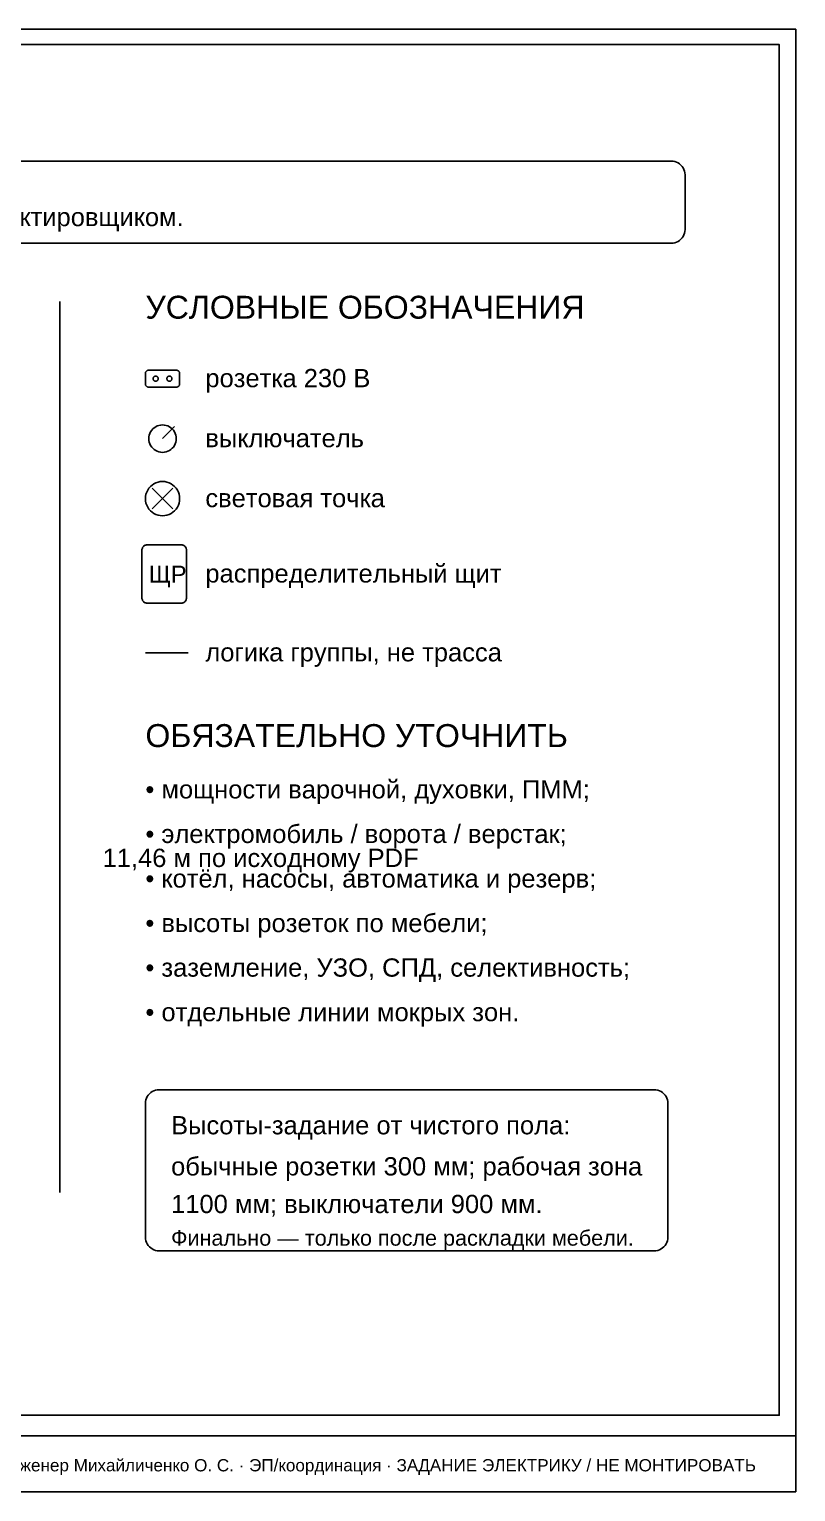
# Paper-space layout 'EOM-02' of a CAD drawing. Header units: millimetres. Extents: x 5 to 415, y 5 to 292.
# Drawn here: x 264.5 to 415, y 5 to 292 of the extents above; entities that cross this region are included whole.
import ezdxf

# ---------------------------------------------------------------- set-up
doc = ezdxf.new("R2010")
doc.units = ezdxf.units.MM
for name, color, linetype in [('A-DIMS', 1, 'Continuous'), ('A-FRAME', 7, 'Continuous'), ('A-NOTES', 30, 'Continuous'), ('A-OBJECT', 8, 'Continuous'), ('A-TEXT', 7, 'Continuous'), ('A-WALL', 7, 'Continuous')]:
    doc.layers.add(name, color=color, linetype=linetype)
doc.styles.add('ARIAL', font='arial.ttf')

psp = doc.layouts.new('EOM-02')

# ---------------------------------------------------------------- linework, layer by layer
at = {"layer": 'A-DIMS'}
psp.add_lwpolyline([(270.52, 238.56), (270.52, 63.71)], dxfattribs=at)
at = {"layer": 'A-FRAME'}
psp.add_line((5, 16), (415, 16), dxfattribs=at)
psp.add_lwpolyline([(5, 5), (415, 5), (415, 292), (5, 292)], close=True, dxfattribs=at)
at = {"layer": 'A-NOTES'}
psp.add_lwpolyline([(29.43, 266.13), (390.57, 266.13), (390.92, 266.11), (391.26, 266.04), (391.6, 265.93), (391.91, 265.77), (392.2, 265.58), (392.47, 265.35), (392.7, 265.08), (392.9, 264.79), (393.05, 264.47), (393.16, 264.14), (393.23, 263.8), (393.26, 263.44), (393.26, 252.69), (393.23, 252.33), (393.16, 251.99), (393.05, 251.66), (392.9, 251.34), (392.7, 251.05), (392.47, 250.78), (392.2, 250.55), (391.91, 250.36), (391.6, 250.2), (391.26, 250.09), (390.92, 250.02), (390.57, 250), (29.43, 250)], dxfattribs=at)
psp.add_lwpolyline([(290.03, 83.89), (387.2, 83.89), (387.55, 83.86), (387.9, 83.8), (388.23, 83.68), (388.55, 83.53), (388.84, 83.33), (389.11, 83.1), (389.34, 82.84), (389.53, 82.54), (389.69, 82.23), (389.8, 81.89), (389.87, 81.55), (389.89, 81.2), (389.89, 54.97), (389.87, 54.62), (389.8, 54.27), (389.69, 53.94), (389.53, 53.62), (389.34, 53.33), (389.11, 53.07), (388.84, 52.84), (388.55, 52.64), (388.23, 52.48), (387.9, 52.37), (387.55, 52.3), (387.2, 52.28), (290.03, 52.28), (289.68, 52.3), (289.33, 52.37), (289, 52.48), (288.68, 52.64), (288.39, 52.84), (288.13, 53.07), (287.89, 53.33), (287.7, 53.62), (287.54, 53.94), (287.43, 54.27), (287.36, 54.62), (287.34, 54.97), (287.34, 81.2), (287.36, 81.55), (287.43, 81.89), (287.54, 82.23), (287.7, 82.54), (287.89, 82.84), (288.13, 83.1), (288.39, 83.33), (288.68, 83.53), (289, 83.68), (289.33, 83.8), (289.68, 83.86), (290.03, 83.89), (290.03, 83.89)], close=True, dxfattribs=at)
at = {"layer": 'A-OBJECT'}
for points in [[(8.25, 289), (411.75, 289), (411.75, 20), (8.25, 20), (8.25, 289)], [(288.01, 225.11), (293.39, 225.11), (293.48, 225.11), (293.56, 225.09), (293.65, 225.06), (293.73, 225.02), (293.8, 224.97), (293.87, 224.92), (293.92, 224.85), (293.97, 224.78), (294.01, 224.7), (294.04, 224.61), (294.06, 224.53), (294.06, 224.44), (294.06, 222.42), (294.06, 222.33), (294.04, 222.25), (294.01, 222.17), (293.97, 222.09), (293.92, 222.01), (293.87, 221.95), (293.8, 221.89), (293.73, 221.84), (293.65, 221.8), (293.56, 221.77), (293.48, 221.76), (293.39, 221.75), (288.01, 221.75), (287.92, 221.76), (287.84, 221.77), (287.75, 221.8), (287.67, 221.84), (287.6, 221.89), (287.53, 221.95), (287.48, 222.01), (287.43, 222.09), (287.39, 222.17), (287.36, 222.25), (287.34, 222.33), (287.34, 222.42), (287.34, 224.44), (287.34, 224.53), (287.36, 224.61), (287.39, 224.7), (287.43, 224.78), (287.48, 224.85), (287.53, 224.92), (287.6, 224.97), (287.67, 225.02), (287.75, 225.06), (287.84, 225.09), (287.92, 225.11), (288.01, 225.11), (288.01, 225.11)], [(289.86, 223.43), (289.86, 223.37), (289.84, 223.3), (289.82, 223.24), (289.79, 223.18), (289.76, 223.12), (289.71, 223.07), (289.66, 223.03), (289.61, 222.99), (289.55, 222.97), (289.49, 222.94), (289.42, 222.93), (289.36, 222.93), (289.29, 222.93), (289.22, 222.94), (289.16, 222.97), (289.1, 222.99), (289.05, 223.03), (289, 223.07), (288.95, 223.12), (288.92, 223.18), (288.89, 223.24), (288.87, 223.3), (288.85, 223.37), (288.85, 223.43), (288.85, 223.5), (288.87, 223.56), (288.89, 223.62), (288.92, 223.68), (288.95, 223.74), (289, 223.79), (289.05, 223.83), (289.1, 223.87), (289.16, 223.9), (289.22, 223.92), (289.29, 223.93), (289.36, 223.94), (289.42, 223.93), (289.49, 223.92), (289.55, 223.9), (289.61, 223.87), (289.66, 223.83), (289.71, 223.79), (289.76, 223.74), (289.79, 223.68), (289.82, 223.62), (289.84, 223.56), (289.86, 223.5), (289.86, 223.43), (289.86, 223.43)], [(292.55, 223.43), (292.55, 223.37), (292.53, 223.3), (292.51, 223.24), (292.48, 223.18), (292.45, 223.12), (292.4, 223.07), (292.35, 223.03), (292.3, 222.99), (292.24, 222.97), (292.18, 222.94), (292.11, 222.93), (292.05, 222.93), (291.98, 222.93), (291.91, 222.94), (291.85, 222.97), (291.79, 222.99), (291.74, 223.03), (291.69, 223.07), (291.64, 223.12), (291.61, 223.18), (291.58, 223.24), (291.56, 223.3), (291.54, 223.37), (291.54, 223.43), (291.54, 223.5), (291.56, 223.56), (291.58, 223.62), (291.61, 223.68), (291.64, 223.74), (291.69, 223.79), (291.74, 223.83), (291.79, 223.87), (291.85, 223.9), (291.91, 223.92), (291.98, 223.93), (292.05, 223.94), (292.11, 223.93), (292.18, 223.92), (292.24, 223.9), (292.3, 223.87), (292.35, 223.83), (292.4, 223.79), (292.45, 223.74), (292.48, 223.68), (292.51, 223.62), (292.53, 223.56), (292.55, 223.5), (292.55, 223.43), (292.55, 223.43)], [(293.39, 211.66), (293.37, 211.31), (293.3, 210.97), (293.19, 210.63), (293.03, 210.32), (292.83, 210.02), (292.6, 209.76), (292.34, 209.53), (292.05, 209.33), (291.73, 209.18), (291.4, 209.06), (291.05, 209), (290.7, 208.97), (290.35, 209), (290, 209.06), (289.67, 209.18), (289.36, 209.33), (289.06, 209.53), (288.8, 209.76), (288.57, 210.02), (288.37, 210.32), (288.21, 210.63), (288.1, 210.97), (288.03, 211.31), (288.01, 211.66), (288.03, 212.01), (288.1, 212.36), (288.21, 212.69), (288.37, 213.01), (288.57, 213.3), (288.8, 213.56), (289.06, 213.8), (289.36, 213.99), (289.67, 214.15), (290, 214.26), (290.35, 214.33), (290.7, 214.35), (291.05, 214.33), (291.4, 214.26), (291.73, 214.15), (292.05, 213.99), (292.34, 213.8), (292.6, 213.56), (292.83, 213.3), (293.03, 213.01), (293.19, 212.69), (293.3, 212.36), (293.37, 212.01), (293.39, 211.66), (293.39, 211.66)], [(294.06, 199.89), (294.03, 199.45), (293.95, 199.02), (293.81, 198.61), (293.61, 198.21), (293.37, 197.85), (293.08, 197.52), (292.75, 197.23), (292.38, 196.98), (291.99, 196.79), (291.57, 196.65), (291.14, 196.56), (290.7, 196.53), (290.26, 196.56), (289.83, 196.65), (289.41, 196.79), (289.02, 196.98), (288.65, 197.23), (288.32, 197.52), (288.03, 197.85), (287.79, 198.21), (287.59, 198.61), (287.45, 199.02), (287.37, 199.45), (287.34, 199.89), (287.37, 200.33), (287.45, 200.76), (287.59, 201.18), (287.79, 201.57), (288.03, 201.94), (288.32, 202.27), (288.65, 202.56), (289.02, 202.81), (289.41, 203), (289.83, 203.14), (290.26, 203.23), (290.7, 203.26), (291.14, 203.23), (291.57, 203.14), (291.99, 203), (292.38, 202.81), (292.75, 202.56), (293.08, 202.27), (293.37, 201.94), (293.61, 201.57), (293.81, 201.18), (293.95, 200.76), (294.03, 200.33), (294.06, 199.89), (294.06, 199.89)], [(287.67, 190.81), (294.4, 190.81), (294.53, 190.81), (294.66, 190.78), (294.78, 190.74), (294.9, 190.68), (295.01, 190.61), (295.11, 190.52), (295.2, 190.42), (295.27, 190.31), (295.33, 190.19), (295.37, 190.07), (295.4, 189.94), (295.41, 189.81), (295.41, 180.39), (295.4, 180.26), (295.37, 180.13), (295.33, 180.01), (295.27, 179.89), (295.2, 179.78), (295.11, 179.68), (295.01, 179.59), (294.9, 179.52), (294.78, 179.46), (294.66, 179.42), (294.53, 179.39), (294.4, 179.38), (287.67, 179.38), (287.54, 179.39), (287.41, 179.42), (287.29, 179.46), (287.17, 179.52), (287.06, 179.59), (286.96, 179.68), (286.87, 179.78), (286.8, 179.89), (286.74, 180.01), (286.7, 180.13), (286.67, 180.26), (286.67, 180.39), (286.67, 189.81), (286.67, 189.94), (286.7, 190.07), (286.74, 190.19), (286.8, 190.31), (286.87, 190.42), (286.96, 190.52), (287.06, 190.61), (287.17, 190.68), (287.29, 190.74), (287.41, 190.78), (287.54, 190.81), (287.67, 190.81), (287.67, 190.81)]]:
    psp.add_lwpolyline(points, close=True, dxfattribs=at)
for points in [[(290.7, 211.66), (293.05, 214.02)], [(288.68, 201.91), (292.72, 197.88)], [(292.72, 201.91), (288.68, 197.88)]]:
    psp.add_lwpolyline(points, dxfattribs=at)
at = {"layer": 'A-WALL'}
psp.add_lwpolyline([(287.34, 169.63), (295.74, 169.63)], dxfattribs=at)

# ---------------------------------------------------------------- texts
at = {"layer": 'A-DIMS', "style": 'ARIAL'}
psp.add_text('v23 · Инженер Михайличенко О. С. · ЭП/координация · ЗАДАНИЕ ЭЛЕКТРИКУ / НЕ МОНТИРОВАТЬ', height=2.4, dxfattribs=at).set_placement((250, 9))
at = {"layer": 'A-TEXT', "style": 'ARIAL'}
for s, height, p in [('Привязки уточнить по обмеру, мебели, мощностям техники, ТУ и расчёту ЭОМ профильным проектировщиком.', 3.5844, (33.47, 253.36)), ('УСЛОВНЫЕ ОБОЗНАЧЕНИЯ', 4.5, (287.34, 235.2)), ('розетка 230 В', 3.5844, (299.11, 221.75)), ('выключатель', 3.5844, (299.11, 209.98)), ('световая точка', 3.5844, (299.11, 198.21)), ('ЩР', 3.309, (288.01, 183.42)), ('распределительный щит', 3.5844, (299.11, 183.42)), ('логика группы, не трасса', 3.5844, (299.11, 167.95)), ('ОБЯЗАТЕЛЬНО УТОЧНИТЬ', 4.5, (287.34, 151.14)), ('• мощности варочной, духовки, ПММ;', 3.5844, (287.34, 141.05)), ('• электромобиль / ворота / верстак;', 3.5844, (287.34, 132.31)), ('11,46 м по исходному PDF', 3.5844, (278.93, 127.6)), ('• котёл, насосы, автоматика и резерв;', 3.5844, (287.34, 123.56)), ('• высоты розеток по мебели;', 3.5844, (287.34, 114.82)), ('• заземление, УЗО, СПД, селективность;', 3.5844, (287.34, 106.08)), ('• отдельные линии мокрых зон.', 3.5844, (287.34, 97.34)), ('Высоты-задание от чистого пола:', 3.5844, (292.38, 75.14)), ('обычные розетки 300 мм; рабочая зона', 3.5844, (292.38, 67.07)), ('1100 мм; выключатели 900 мм.', 3.5844, (292.38, 59.68)), ('Финально — только после раскладки мебели.', 3.033, (292.38, 53.29))]:
    psp.add_text(s, height=height, dxfattribs=at).set_placement(p)

doc.saveas('drawing.dxf')
